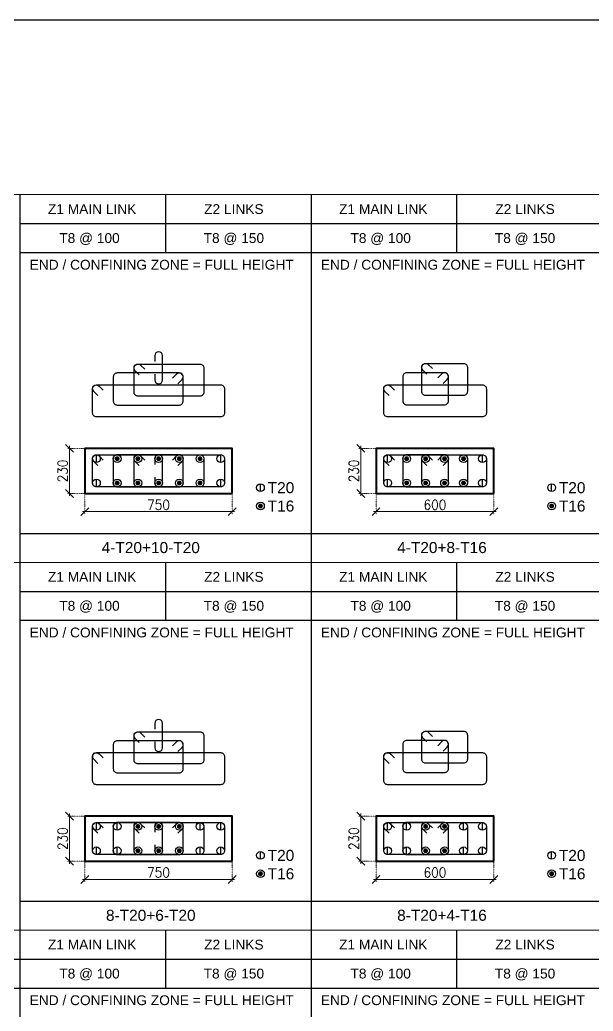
# Model space of a CAD drawing. Header units: millimetres. Extents: x 149548 to 2112824, y -1657616 to -1354760.
# Drawn here: x 2049305 to 2060988, y -1597710 to -1577511 of the extents above; entities that cross this region are included whole.
import ezdxf
from ezdxf.enums import TextEntityAlignment as Align

# ---------------------------------------------------------------- set-up
doc = ezdxf.new("R2010")
doc.units = ezdxf.units.MM
doc.header["$MEASUREMENT"] = 0
doc.header["$PDMODE"] = 98
doc.linetypes.add('DOT', pattern=[0.25, 0, -0.25])
for name, color, linetype in [('Columns', 90, 'Continuous'), ('s_hatch_25', 13, 'Continuous'), ('s_hatch_50', 43, 'Continuous'), ('s_rebar_link', 225, 'Continuous'), ('s_rebar_linkexp', 155, 'Continuous'), ('TEXT', 43, 'Continuous')]:
    doc.layers.add(name, color=color, linetype=linetype)
doc.layers.add('s-dm', color=171, linetype='Continuous', lineweight=15)
doc.layers.add('s_text', color=20, linetype='Continuous', lineweight=9)
doc.styles.add('ARIAL', font='arial.ttf')
doc.styles.add('RS', font='romans.shx', dxfattribs={"width": 0.9})
doc.dimstyles.new('Maheboob', dxfattribs={"dimtxt": 100, "dimasz": 100, "dimexe": 0, "dimexo": 0, "dimgap": 50, "dimtad": 1, "dimdec": 0, "dimdsep": 46, "dimtxsty": 'RS', "dimblk": 'ME', "dimcen": 225, "dimdle": 25, "dimclrd": 256, "dimclre": 256, "dimclrt": 7, "dimadec": 1, "dimazin": 1, "dimtfac": 1, "dimtdec": 0, "dimtmove": 0, "dimatfit": 0, "dimldrblk": 'ME', "dimfxl": 1, "dimlwd": -1, "dimlwe": -1, "dimarcsym": 0})

# ---------------------------------------------------------------- blocks, each defined once
blk = doc.blocks.new('_Oblique')
at = {"color": 0, "linetype": 'ByBlock', "lineweight": -2}
blk.add_line((-0.5, -0.5), (0.5, 0.5), dxfattribs=at)
blk = doc.blocks.new('*D1201')
at = {"layer": 'Defpoints', "color": 0}
for p in [(2050319, -1593735), (2050631, -1593735), (2050631, -1594655)]:
    blk.add_point(p, dxfattribs=at)
at = {"layer": 's-dm'}
blk.add_line((2050319, -1594705), (2050319, -1593685), dxfattribs=at)
at = {"layer": 's-dm', "linetype": 'DOT'}
for p, q in [((2050631, -1593735), (2050269, -1593735)), ((2050631, -1594655), (2050269, -1594655))]:
    blk.add_line(p, q, dxfattribs=at)
at = {"layer": 's-dm', "xscale": 160, "yscale": 160, "zscale": 160}
for p, rotation in [((2050319, -1593735), 90), ((2050319, -1594655), 270)]:
    blk.add_blockref('_Oblique', p, dxfattribs=dict(at, rotation=rotation))
at = {"layer": 's-dm', "color": 7, "insert": (2050179, -1594195), "char_height": 200, "attachment_point": 5, "rotation": 90, "style": 'RS'}
blk.add_mtext('230', dxfattribs=at)
blk = doc.blocks.new('ME')
at = {"layer": 's-dm', "color": 2, "ltscale": 50}
for p, q in [((0, -1.04), (0, 1.04)), ((-1.04, 0), (1.04, 0))]:
    blk.add_line(p, q, dxfattribs=at)
blk.add_lwpolyline([(0.74, 0.74), (-0.74, -0.74)], dxfattribs=at)
blk = doc.blocks.new('*D1202')
at = {"layer": 'Defpoints', "color": 0}
for p in [(2050631, -1594655), (2053631, -1594655), (2050631, -1595025)]:
    blk.add_point(p, dxfattribs=at)
at = {"layer": 's-dm', "linetype": 'DOT'}
for p, q in [((2050631, -1594655), (2050631, -1595075)), ((2053631, -1594655), (2053631, -1595075))]:
    blk.add_line(p, q, dxfattribs=at)
at = {"layer": 's-dm'}
blk.add_line((2053681, -1595025), (2050581, -1595025), dxfattribs=at)
at = {"layer": 's-dm', "xscale": 160, "yscale": 160, "zscale": 160, "rotation": 180}
blk.add_blockref('_Oblique', (2050631, -1595025), dxfattribs=at)
at = {"layer": 's-dm', "xscale": 160, "yscale": 160, "zscale": 160}
blk.add_blockref('_Oblique', (2053631, -1595025), dxfattribs=at)
at = {"layer": 's-dm', "color": 7, "insert": (2052131, -1594885), "char_height": 200, "attachment_point": 5, "style": 'RS'}
blk.add_mtext('750', dxfattribs=at)
blk = doc.blocks.new('*D1203')
at = {"layer": 'Defpoints', "color": 0}
for p in [(2056252, -1593735), (2056564, -1593735), (2056564, -1594655)]:
    blk.add_point(p, dxfattribs=at)
at = {"layer": 's-dm'}
blk.add_line((2056252, -1594705), (2056252, -1593685), dxfattribs=at)
at = {"layer": 's-dm', "linetype": 'DOT'}
for p, q in [((2056564, -1593735), (2056202, -1593735)), ((2056564, -1594655), (2056202, -1594655))]:
    blk.add_line(p, q, dxfattribs=at)
at = {"layer": 's-dm', "xscale": 160, "yscale": 160, "zscale": 160}
for p, rotation in [((2056252, -1593735), 90), ((2056252, -1594655), 270)]:
    blk.add_blockref('_Oblique', p, dxfattribs=dict(at, rotation=rotation))
at = {"layer": 's-dm', "color": 7, "insert": (2056112, -1594195), "char_height": 200, "attachment_point": 5, "rotation": 90, "style": 'RS'}
blk.add_mtext('230', dxfattribs=at)
blk = doc.blocks.new('*D1204')
at = {"layer": 'Defpoints', "color": 0}
for p in [(2056564, -1594655), (2058964, -1594655), (2056564, -1595025)]:
    blk.add_point(p, dxfattribs=at)
at = {"layer": 's-dm', "linetype": 'DOT'}
for p, q in [((2056564, -1594655), (2056564, -1595075)), ((2058964, -1594655), (2058964, -1595075))]:
    blk.add_line(p, q, dxfattribs=at)
at = {"layer": 's-dm'}
blk.add_line((2059014, -1595025), (2056514, -1595025), dxfattribs=at)
at = {"layer": 's-dm', "xscale": 160, "yscale": 160, "zscale": 160, "rotation": 180}
blk.add_blockref('_Oblique', (2056564, -1595025), dxfattribs=at)
at = {"layer": 's-dm', "xscale": 160, "yscale": 160, "zscale": 160}
blk.add_blockref('_Oblique', (2058964, -1595025), dxfattribs=at)
at = {"layer": 's-dm', "color": 7, "insert": (2057764, -1594885), "char_height": 200, "attachment_point": 5, "style": 'RS'}
blk.add_mtext('600', dxfattribs=at)
blk = doc.blocks.new('*D1233')
at = {"layer": 'Defpoints', "color": 0}
for p in [(2050319, -1586242), (2050631, -1586242), (2050631, -1587162)]:
    blk.add_point(p, dxfattribs=at)
at = {"layer": 's-dm'}
blk.add_line((2050319, -1587212), (2050319, -1586192), dxfattribs=at)
at = {"layer": 's-dm', "linetype": 'DOT'}
for p, q in [((2050631, -1586242), (2050269, -1586242)), ((2050631, -1587162), (2050269, -1587162))]:
    blk.add_line(p, q, dxfattribs=at)
at = {"layer": 's-dm', "xscale": 160, "yscale": 160, "zscale": 160}
for p, rotation in [((2050319, -1586242), 90), ((2050319, -1587162), 270)]:
    blk.add_blockref('_Oblique', p, dxfattribs=dict(at, rotation=rotation))
at = {"layer": 's-dm', "color": 7, "insert": (2050179, -1586702), "char_height": 200, "attachment_point": 5, "rotation": 90, "style": 'RS'}
blk.add_mtext('230', dxfattribs=at)
blk = doc.blocks.new('*D1234')
at = {"layer": 'Defpoints', "color": 0}
for p in [(2050631, -1587162), (2053631, -1587162), (2050631, -1587532)]:
    blk.add_point(p, dxfattribs=at)
at = {"layer": 's-dm', "linetype": 'DOT'}
for p, q in [((2050631, -1587162), (2050631, -1587582)), ((2053631, -1587162), (2053631, -1587582))]:
    blk.add_line(p, q, dxfattribs=at)
at = {"layer": 's-dm'}
blk.add_line((2053681, -1587532), (2050581, -1587532), dxfattribs=at)
at = {"layer": 's-dm', "xscale": 160, "yscale": 160, "zscale": 160, "rotation": 180}
blk.add_blockref('_Oblique', (2050631, -1587532), dxfattribs=at)
at = {"layer": 's-dm', "xscale": 160, "yscale": 160, "zscale": 160}
blk.add_blockref('_Oblique', (2053631, -1587532), dxfattribs=at)
at = {"layer": 's-dm', "color": 7, "insert": (2052131, -1587392), "char_height": 200, "attachment_point": 5, "style": 'RS'}
blk.add_mtext('750', dxfattribs=at)
blk = doc.blocks.new('*D1235')
at = {"layer": 'Defpoints', "color": 0}
for p in [(2056252, -1586242), (2056564, -1586242), (2056564, -1587162)]:
    blk.add_point(p, dxfattribs=at)
at = {"layer": 's-dm'}
blk.add_line((2056252, -1587212), (2056252, -1586192), dxfattribs=at)
at = {"layer": 's-dm', "linetype": 'DOT'}
for p, q in [((2056564, -1586242), (2056202, -1586242)), ((2056564, -1587162), (2056202, -1587162))]:
    blk.add_line(p, q, dxfattribs=at)
at = {"layer": 's-dm', "xscale": 160, "yscale": 160, "zscale": 160}
for p, rotation in [((2056252, -1586242), 90), ((2056252, -1587162), 270)]:
    blk.add_blockref('_Oblique', p, dxfattribs=dict(at, rotation=rotation))
at = {"layer": 's-dm', "color": 7, "insert": (2056112, -1586702), "char_height": 200, "attachment_point": 5, "rotation": 90, "style": 'RS'}
blk.add_mtext('230', dxfattribs=at)
blk = doc.blocks.new('*D1236')
at = {"layer": 'Defpoints', "color": 0}
for p in [(2056564, -1587162), (2058964, -1587162), (2056564, -1587532)]:
    blk.add_point(p, dxfattribs=at)
at = {"layer": 's-dm', "linetype": 'DOT'}
for p, q in [((2056564, -1587162), (2056564, -1587582)), ((2058964, -1587162), (2058964, -1587582))]:
    blk.add_line(p, q, dxfattribs=at)
at = {"layer": 's-dm'}
blk.add_line((2059014, -1587532), (2056514, -1587532), dxfattribs=at)
at = {"layer": 's-dm', "xscale": 160, "yscale": 160, "zscale": 160, "rotation": 180}
blk.add_blockref('_Oblique', (2056564, -1587532), dxfattribs=at)
at = {"layer": 's-dm', "xscale": 160, "yscale": 160, "zscale": 160}
blk.add_blockref('_Oblique', (2058964, -1587532), dxfattribs=at)
at = {"layer": 's-dm', "color": 7, "insert": (2057764, -1587392), "char_height": 200, "attachment_point": 5, "style": 'RS'}
blk.add_mtext('600', dxfattribs=at)

msp = doc.modelspace()

# ---------------------------------------------------------------- linework, layer by layer
at = {"lineweight": -3}
msp.add_lwpolyline([(2112824, -1657616.5), (1991050.7, -1657616.5), (1991050.7, -1577510.7), (2112824, -1577510.7)], close=True, dxfattribs=at)
at = {"layer": 'Columns', "lineweight": 40}
for points in [[(2053630.7, -1587162.1), (2053630.7, -1586242.1), (2050630.7, -1586242.1), (2050630.7, -1587162.1)], [(2058963.6, -1587162.1), (2058963.6, -1586242.1), (2056563.6, -1586242.1), (2056563.6, -1587162.1)], [(2053630.7, -1594655), (2053630.7, -1593735), (2050630.7, -1593735), (2050630.7, -1594655)], [(2058963.6, -1594655), (2058963.6, -1593735), (2056563.6, -1593735), (2056563.6, -1594655)]]:
    msp.add_lwpolyline(points, close=True, dxfattribs=at)
at = {"layer": 's_hatch_25'}
for p, q in [((2049305.4, -1581071.8), (2049305.4, -1604345.9)), ((2055238.3, -1581071.8), (2055238.4, -1604345.9))]:
    msp.add_line(p, q, dxfattribs=at)
at = {"layer": 's_hatch_50'}
for p, q in [((2049305.4, -1587974.5), (2078970, -1587974.5)), ((2049305.4, -1595467.5), (2078970, -1595467.5))]:
    msp.add_line(p, q, dxfattribs=at)
at = {"layer": 's_rebar_link'}
for p, q in [((2050866.9, -1586531.4), (2050866.9, -1586373.9)), ((2053399.6, -1586531.4), (2053399.6, -1586373.9)), ((2056799.8, -1586531.4), (2056799.8, -1586373.9)), ((2058732.5, -1586531.4), (2058732.5, -1586373.9)), ((2050866.9, -1587026.3), (2050866.9, -1586868.9)), ((2053399.6, -1587026.3), (2053399.6, -1586868.9)), ((2054208.2, -1587121.7), (2054208.2, -1586964.3)), ((2056799.8, -1587026.3), (2056799.8, -1586868.9)), ((2058732.5, -1587026.3), (2058732.5, -1586868.9)), ((2060141.2, -1587121.7), (2060141.2, -1586964.2)), ((2050866.9, -1594024.3), (2050866.9, -1593866.9)), ((2051289, -1594024.3), (2051289, -1593866.9)), ((2052977.5, -1594024.3), (2052977.5, -1593866.9)), ((2053399.6, -1594024.3), (2053399.6, -1593866.9)), ((2056799.8, -1594024.3), (2056799.8, -1593866.9)), ((2057186.4, -1594024.3), (2057186.4, -1593866.9)), ((2058346, -1594024.3), (2058346, -1593866.9)), ((2058732.5, -1594024.3), (2058732.5, -1593866.9)), ((2050866.9, -1594519.3), (2050866.9, -1594361.8)), ((2051289, -1594519.3), (2051289, -1594361.8)), ((2052977.5, -1594519.3), (2052977.5, -1594361.8)), ((2053399.6, -1594519.3), (2053399.6, -1594361.8)), ((2054208.2, -1594614.7), (2054208.2, -1594457.2)), ((2056799.8, -1594519.3), (2056799.8, -1594361.8)), ((2057186.4, -1594519.3), (2057186.4, -1594361.8)), ((2058346, -1594519.3), (2058346, -1594361.8)), ((2058732.5, -1594519.3), (2058732.5, -1594361.8)), ((2060141.2, -1594614.7), (2060141.2, -1594457.2))]:
    msp.add_line(p, q, dxfattribs=at)
for points in [[(2050894.7, -1586591.8), (2050811.2, -1586508.3, -0.668178), (2050866.9, -1586373.9), (2053399.6, -1586373.9, -0.4142136), (2053478.3, -1586452.6), (2053478.3, -1586947.6, -0.4142136), (2053399.6, -1587026.3), (2050866.9, -1587026.3, -0.4142136), (2050788.2, -1586947.6), (2050788.2, -1586452.6, -0.6681793), (2050922.6, -1586397), (2051006.1, -1586480.5)], [(2052527.5, -1586591.8), (2052611, -1586508.3, 0.668178), (2052555.4, -1586373.9), (2051289, -1586373.9, 0.4142136), (2051210.3, -1586452.6), (2051210.3, -1586947.6, 0.4142136), (2051289, -1587026.3), (2052555.4, -1587026.3, 0.4142136), (2052634.1, -1586947.6), (2052634.1, -1586452.6, 0.6681793), (2052499.7, -1586397), (2052416.2, -1586480.5)], [(2051739, -1586591.8), (2051655.5, -1586508.3, -0.668178), (2051711.1, -1586373.9), (2052977.5, -1586373.9, -0.4142136), (2053056.2, -1586452.6), (2053056.2, -1586947.6, -0.4142136), (2052977.5, -1587026.3), (2051711.1, -1587026.3, -0.4142136), (2051632.4, -1586947.6), (2051632.4, -1586452.6, -0.6681793), (2051766.8, -1586397), (2051850.3, -1586480.5)], [(2052054.5, -1586829.5), (2052054.5, -1586947.6, 1), (2052212, -1586947.6), (2052212, -1586452.7, 1), (2052054.5, -1586452.7), (2052054.5, -1586570.8)], [(2056827.6, -1586591.8), (2056744.1, -1586508.3, -0.668178), (2056799.8, -1586373.9), (2058732.5, -1586373.9, -0.4142136), (2058811.2, -1586452.6), (2058811.2, -1586947.6, -0.4142136), (2058732.5, -1587026.3), (2056799.8, -1587026.3, -0.4142136), (2056721.1, -1586947.6), (2056721.1, -1586452.6, -0.6681793), (2056855.5, -1586397), (2056939, -1586480.5)], [(2057931.6, -1586591.8), (2058015.1, -1586508.3, 0.668178), (2057959.4, -1586373.9), (2057186.4, -1586373.9, 0.4142136), (2057107.6, -1586452.6), (2057107.6, -1586947.6, 0.4142136), (2057186.4, -1587026.3), (2057959.4, -1587026.3, 0.4142136), (2058038.2, -1586947.6), (2058038.2, -1586452.6, 0.6681793), (2057903.8, -1586397), (2057820.3, -1586480.5)], [(2057600.7, -1586591.8), (2057517.2, -1586508.3, -0.668178), (2057572.9, -1586373.9), (2058346, -1586373.9, -0.4142136), (2058424.7, -1586452.6), (2058424.7, -1586947.6, -0.4142136), (2058346, -1587026.3), (2057572.9, -1587026.3, -0.4142136), (2057494.2, -1586947.6), (2057494.2, -1586452.6, -0.6681793), (2057628.6, -1586397), (2057712.1, -1586480.5)], [(2050894.7, -1594084.8), (2050811.2, -1594001.3, -0.668178), (2050866.9, -1593866.9), (2053399.6, -1593866.9, -0.4142136), (2053478.3, -1593945.6), (2053478.3, -1594440.6, -0.4142136), (2053399.6, -1594519.3), (2050866.9, -1594519.3, -0.4142136), (2050788.2, -1594440.6), (2050788.2, -1593945.6, -0.6681793), (2050922.6, -1593889.9), (2051006.1, -1593973.4)], [(2052527.5, -1594084.8), (2052611, -1594001.3, 0.668178), (2052555.4, -1593866.9), (2051289, -1593866.9, 0.4142136), (2051210.3, -1593945.6), (2051210.3, -1594440.6, 0.4142136), (2051289, -1594519.3), (2052555.4, -1594519.3, 0.4142136), (2052634.1, -1594440.6), (2052634.1, -1593945.6, 0.6681793), (2052499.7, -1593889.9), (2052416.2, -1593973.4)], [(2051739, -1594084.8), (2051655.5, -1594001.3, -0.668178), (2051711.1, -1593866.9), (2052977.5, -1593866.9, -0.4142136), (2053056.2, -1593945.6), (2053056.2, -1594440.6, -0.4142136), (2052977.5, -1594519.3), (2051711.1, -1594519.3, -0.4142136), (2051632.4, -1594440.6), (2051632.4, -1593945.6, -0.6681793), (2051766.8, -1593889.9), (2051850.3, -1593973.4)], [(2052054.5, -1594322.5), (2052054.5, -1594440.6, 1), (2052212, -1594440.6), (2052212, -1593945.6, 1), (2052054.5, -1593945.6), (2052054.5, -1594063.7)], [(2056827.7, -1594084.8), (2056744.2, -1594001.3, -0.668178), (2056799.8, -1593866.9), (2058732.5, -1593866.9, -0.4142136), (2058811.3, -1593945.6), (2058811.3, -1594440.6, -0.4142136), (2058732.5, -1594519.3), (2056799.8, -1594519.3, -0.4142136), (2056721.1, -1594440.6), (2056721.1, -1593945.6, -0.6681793), (2056855.5, -1593889.9), (2056939, -1593973.4)], [(2057931.6, -1594084.8), (2058015.1, -1594001.3, 0.668178), (2057959.4, -1593866.9), (2057186.4, -1593866.9, 0.4142136), (2057107.6, -1593945.6), (2057107.6, -1594440.6, 0.4142136), (2057186.4, -1594519.3), (2057959.4, -1594519.3, 0.4142136), (2058038.2, -1594440.6), (2058038.2, -1593945.6, 0.6681793), (2057903.8, -1593889.9), (2057820.3, -1593973.4)], [(2057600.7, -1594084.8), (2057517.2, -1594001.3, -0.668178), (2057572.9, -1593866.9), (2058346, -1593866.9, -0.4142136), (2058424.7, -1593945.6), (2058424.7, -1594440.6, -0.4142136), (2058346, -1594519.3), (2057572.9, -1594519.3, -0.4142136), (2057494.2, -1594440.6), (2057494.2, -1593945.6, -0.6681793), (2057628.6, -1593889.9), (2057712.1, -1593973.4)]]:
    msp.add_lwpolyline(points, format="xyb", dxfattribs=at)
for points in [[(2051313.6, -1586452.6, 49.2, 49.2, -1), (2051264.4, -1586452.6, 49.2, 49.2, -1)], [(2051735.7, -1586452.6, 49.2, 49.2, -1), (2051686.5, -1586452.6, 49.2, 49.2, -1)], [(2052157.9, -1586452.7, 49.2, 49.2, -1), (2052108.6, -1586452.7, 49.2, 49.2, -1)], [(2052580, -1586452.6, 49.2, 49.2, -1), (2052530.8, -1586452.6, 49.2, 49.2, -1)], [(2053002.1, -1586452.6, 49.2, 49.2, -1), (2052952.9, -1586452.6, 49.2, 49.2, -1)], [(2057211, -1586452.6, 49.2, 49.2, -1), (2057161.7, -1586452.6, 49.2, 49.2, -1)], [(2057597.5, -1586452.6, 49.2, 49.2, -1), (2057548.3, -1586452.6, 49.2, 49.2, -1)], [(2057984, -1586452.6, 49.2, 49.2, -1), (2057934.8, -1586452.6, 49.2, 49.2, -1)], [(2058370.6, -1586452.6, 49.2, 49.2, -1), (2058321.4, -1586452.6, 49.2, 49.2, -1)], [(2051313.6, -1586947.6, 49.2, 49.2, -1), (2051264.4, -1586947.6, 49.2, 49.2, -1)], [(2051735.7, -1586947.6, 49.2, 49.2, -1), (2051686.5, -1586947.6, 49.2, 49.2, -1)], [(2052157.9, -1586947.6, 49.2, 49.2, -1), (2052108.6, -1586947.6, 49.2, 49.2, -1)], [(2052580, -1586947.6, 49.2, 49.2, -1), (2052530.8, -1586947.6, 49.2, 49.2, -1)], [(2053002.1, -1586947.6, 49.2, 49.2, -1), (2052952.9, -1586947.6, 49.2, 49.2, -1)], [(2057211, -1586947.6, 49.2, 49.2, -1), (2057161.7, -1586947.6, 49.2, 49.2, -1)], [(2057597.5, -1586947.6, 49.2, 49.2, -1), (2057548.3, -1586947.6, 49.2, 49.2, -1)], [(2057984, -1586947.6, 49.2, 49.2, -1), (2057934.8, -1586947.6, 49.2, 49.2, -1)], [(2058370.6, -1586947.6, 49.2, 49.2, -1), (2058321.4, -1586947.6, 49.2, 49.2, -1)], [(2054232.8, -1587417, 49.2, 49.2, -1), (2054183.6, -1587417, 49.2, 49.2, -1)], [(2060165.8, -1587417, 49.2, 49.2, -1), (2060116.6, -1587417, 49.2, 49.2, -1)], [(2051735.7, -1593945.6, 49.2, 49.2, -1), (2051686.5, -1593945.6, 49.2, 49.2, -1)], [(2052157.9, -1593945.6, 49.2, 49.2, -1), (2052108.7, -1593945.6, 49.2, 49.2, -1)], [(2052580, -1593945.6, 49.2, 49.2, -1), (2052530.8, -1593945.6, 49.2, 49.2, -1)], [(2057597.5, -1593945.6, 49.2, 49.2, -1), (2057548.3, -1593945.6, 49.2, 49.2, -1)], [(2057984.1, -1593945.6, 49.2, 49.2, -1), (2057934.8, -1593945.6, 49.2, 49.2, -1)], [(2051735.7, -1594440.6, 49.2, 49.2, -1), (2051686.5, -1594440.6, 49.2, 49.2, -1)], [(2052157.9, -1594440.6, 49.2, 49.2, -1), (2052108.7, -1594440.6, 49.2, 49.2, -1)], [(2052580, -1594440.6, 49.2, 49.2, -1), (2052530.8, -1594440.6, 49.2, 49.2, -1)], [(2057597.5, -1594440.6, 49.2, 49.2, -1), (2057548.3, -1594440.6, 49.2, 49.2, -1)], [(2057984.1, -1594440.6, 49.2, 49.2, -1), (2057934.8, -1594440.6, 49.2, 49.2, -1)], [(2054232.9, -1594909.9, 49.2, 49.2, -1), (2054183.6, -1594909.9, 49.2, 49.2, -1)], [(2060165.8, -1594909.9, 49.2, 49.2, -1), (2060116.6, -1594909.9, 49.2, 49.2, -1)]]:
    msp.add_lwpolyline(points, format="xyseb", close=True, dxfattribs=at)
for centre in [(2050866.9, -1586452.6), (2051289, -1586452.6), (2051711.1, -1586452.6), (2052133.3, -1586452.6), (2052555.4, -1586452.6), (2052977.5, -1586452.6), (2053399.6, -1586452.6), (2056799.8, -1586452.6), (2057186.4, -1586452.6), (2057572.9, -1586452.6), (2057959.4, -1586452.6), (2058346, -1586452.6), (2058732.5, -1586452.6), (2050866.9, -1586947.6), (2051289, -1586947.6), (2051711.1, -1586947.6), (2052133.3, -1586947.6), (2052555.4, -1586947.6), (2052977.5, -1586947.6), (2053399.6, -1586947.6), (2054208.2, -1587043), (2056799.8, -1586947.6), (2057186.4, -1586947.6), (2057572.9, -1586947.6), (2057959.4, -1586947.6), (2058346, -1586947.6), (2058732.5, -1586947.6), (2060141.2, -1587043), (2054208.2, -1587417), (2060141.2, -1587417), (2050866.9, -1593945.6), (2051289, -1593945.6), (2051711.1, -1593945.6), (2052133.3, -1593945.6), (2052555.4, -1593945.6), (2052977.5, -1593945.6), (2053399.6, -1593945.6), (2056799.8, -1593945.6), (2057186.4, -1593945.6), (2057572.9, -1593945.6), (2057959.4, -1593945.6), (2058346, -1593945.6), (2058732.5, -1593945.6), (2050866.9, -1594440.6), (2051289, -1594440.6), (2051711.1, -1594440.6), (2052133.3, -1594440.6), (2052555.4, -1594440.6), (2052977.5, -1594440.6), (2053399.6, -1594440.6), (2054208.2, -1594535.9), (2056799.8, -1594440.6), (2057186.4, -1594440.6), (2057572.9, -1594440.6), (2057959.4, -1594440.6), (2058346, -1594440.6), (2058732.5, -1594440.6), (2060141.2, -1594535.9), (2054208.2, -1594909.9), (2060141.2, -1594909.9)]:
    msp.add_circle(centre, 78.7, dxfattribs=at)
at = {"layer": 's_rebar_linkexp'}
for points in [[(2052054.5, -1584730), (2052054.5, -1584848.1, 1), (2052212, -1584848.1), (2052212, -1584353.2, 1), (2052054.5, -1584353.2), (2052054.5, -1584471.3)], [(2051739, -1584742.8), (2051655.5, -1584659.3, -0.668178), (2051711.1, -1584524.9), (2052977.5, -1584524.9, -0.4142136), (2053056.2, -1584603.6), (2053056.2, -1585098.6, -0.4142136), (2052977.5, -1585177.3), (2051711.1, -1585177.3, -0.4142136), (2051632.4, -1585098.6), (2051632.4, -1584603.6, -0.6681793), (2051766.8, -1584548), (2051850.3, -1584631.5)], [(2057600.7, -1584729.3), (2057517.2, -1584645.8, -0.668178), (2057572.9, -1584511.4), (2058346, -1584511.4, -0.4142136), (2058424.7, -1584590.1), (2058424.7, -1585085.1, -0.4142136), (2058346, -1585163.8), (2057572.9, -1585163.8, -0.4142136), (2057494.2, -1585085.1), (2057494.2, -1584590.1, -0.6681793), (2057628.6, -1584534.5), (2057712.1, -1584618)], [(2052527.5, -1584924.3), (2052611, -1584840.8, 0.668178), (2052555.4, -1584706.4), (2051289, -1584706.4, 0.4142136), (2051210.3, -1584785.1), (2051210.3, -1585280.1, 0.4142136), (2051289, -1585358.8), (2052555.4, -1585358.8, 0.4142136), (2052634.1, -1585280.1), (2052634.1, -1584785.1, 0.6681793), (2052499.7, -1584729.5), (2052416.2, -1584813)], [(2057931.6, -1584919.3), (2058015.1, -1584835.8, 0.668178), (2057959.4, -1584701.4), (2057186.4, -1584701.4, 0.4142136), (2057107.6, -1584780.1), (2057107.6, -1585275.1, 0.4142136), (2057186.4, -1585353.8), (2057959.4, -1585353.8, 0.4142136), (2058038.2, -1585275.1), (2058038.2, -1584780.1, 0.6681793), (2057903.8, -1584724.5), (2057820.3, -1584808)], [(2050894.7, -1585167.3), (2050811.2, -1585083.8, -0.668178), (2050866.9, -1584949.4), (2053399.6, -1584949.4, -0.4142136), (2053478.3, -1585028.1), (2053478.3, -1585523.1, -0.4142136), (2053399.6, -1585601.8), (2050866.9, -1585601.8, -0.4142136), (2050788.2, -1585523.1), (2050788.2, -1585028.1, -0.6681793), (2050922.6, -1584972.5), (2051006.1, -1585056)], [(2056827.6, -1585167.3), (2056744.1, -1585083.8, -0.668178), (2056799.8, -1584949.4), (2058732.5, -1584949.4, -0.4142136), (2058811.2, -1585028.1), (2058811.2, -1585523.1, -0.4142136), (2058732.5, -1585601.8), (2056799.8, -1585601.8, -0.4142136), (2056721.1, -1585523.1), (2056721.1, -1585028.1, -0.6681793), (2056855.5, -1584972.5), (2056939, -1585056)], [(2052054.5, -1592223), (2052054.5, -1592341.1, 1), (2052212, -1592341.1), (2052212, -1591846.1, 1), (2052054.5, -1591846.1), (2052054.5, -1591964.2)], [(2051739, -1592235.8), (2051655.5, -1592152.3, -0.668178), (2051711.1, -1592017.9), (2052977.5, -1592017.9, -0.4142136), (2053056.2, -1592096.6), (2053056.2, -1592591.6, -0.4142136), (2052977.5, -1592670.3), (2051711.1, -1592670.3, -0.4142136), (2051632.4, -1592591.6), (2051632.4, -1592096.6, -0.6681793), (2051766.8, -1592040.9), (2051850.3, -1592124.4)], [(2057600.7, -1592222.3), (2057517.2, -1592138.8, -0.668178), (2057572.9, -1592004.4), (2058346, -1592004.4, -0.4142136), (2058424.7, -1592083.1), (2058424.7, -1592578.1, -0.4142136), (2058346, -1592656.8), (2057572.9, -1592656.8, -0.4142136), (2057494.2, -1592578.1), (2057494.2, -1592083.1, -0.6681793), (2057628.6, -1592027.4), (2057712.1, -1592110.9)], [(2052527.5, -1592417.3), (2052611, -1592333.8, 0.668178), (2052555.4, -1592199.4), (2051289, -1592199.4, 0.4142136), (2051210.3, -1592278.1), (2051210.3, -1592773.1, 0.4142136), (2051289, -1592851.8), (2052555.4, -1592851.8, 0.4142136), (2052634.1, -1592773.1), (2052634.1, -1592278.1, 0.6681793), (2052499.7, -1592222.4), (2052416.2, -1592305.9)], [(2057931.6, -1592412.3), (2058015.1, -1592328.8, 0.668178), (2057959.4, -1592194.4), (2057186.4, -1592194.4, 0.4142136), (2057107.6, -1592273.1), (2057107.6, -1592768.1, 0.4142136), (2057186.4, -1592846.8), (2057959.4, -1592846.8, 0.4142136), (2058038.2, -1592768.1), (2058038.2, -1592273.1, 0.6681793), (2057903.8, -1592217.4), (2057820.3, -1592300.9)], [(2050894.7, -1592660.3), (2050811.2, -1592576.8, -0.668178), (2050866.9, -1592442.4), (2053399.6, -1592442.4, -0.4142136), (2053478.3, -1592521.1), (2053478.3, -1593016.1, -0.4142136), (2053399.6, -1593094.8), (2050866.9, -1593094.8, -0.4142136), (2050788.2, -1593016.1), (2050788.2, -1592521.1, -0.6681793), (2050922.6, -1592465.4), (2051006.1, -1592548.9)], [(2056827.7, -1592660.3), (2056744.2, -1592576.8, -0.668178), (2056799.8, -1592442.4), (2058732.5, -1592442.4, -0.4142136), (2058811.3, -1592521.1), (2058811.3, -1593016.1, -0.4142136), (2058732.5, -1593094.8), (2056799.8, -1593094.8, -0.4142136), (2056721.1, -1593016.1), (2056721.1, -1592521.1, -0.6681793), (2056855.5, -1592465.4), (2056939, -1592548.9)]]:
    msp.add_lwpolyline(points, format="xyb", dxfattribs=at)
at = {"layer": 's_text'}
for p, q in [((1997843.4, -1581071.8), (2078970, -1581071.8)), ((1997843.4, -1588564.8), (2078970, -1588564.8)), ((1997843.4, -1596057.7), (2078970, -1596057.7))]:
    msp.add_line(p, q, dxfattribs=at)
at = {"layer": 'TEXT', "color": 7}
for p, q in [((2052271.9, -1581071.8), (2052271.9, -1582252.8)), ((2058204.8, -1581071.8), (2058204.8, -1582252.8)), ((2049305.4, -1581662.5), (2078970, -1581662.5)), ((2049305.4, -1582252.9), (2078970, -1582252.9)), ((2052271.9, -1588564.8), (2052271.9, -1589745.7)), ((2058204.8, -1588564.8), (2058204.8, -1589745.7)), ((2049305.4, -1589155.4), (2078970, -1589155.4)), ((2049305.4, -1589745.8), (2078970, -1589745.8)), ((2052271.9, -1596057.7), (2052271.9, -1597238.7)), ((2058204.8, -1596057.7), (2058204.8, -1597238.7)), ((2001228.1, -1596648.4), (2078970, -1596648.3)), ((2001228.1, -1597238.8), (2078970, -1597238.7))]:
    msp.add_line(p, q, dxfattribs=at)

# ---------------------------------------------------------------- texts
at = {"layer": 'TEXT', "color": 7, "style": 'ARIAL'}
for s, height, p in [('Z1 MAIN LINK', 200, (2050778.2, -1581366.9)), ('Z2 LINKS', 200, (2053666.6, -1581366.9)), ('Z1 MAIN LINK', 200, (2056711.1, -1581366.9)), ('Z2 LINKS', 200, (2059599.5, -1581366.9)), ('T8 @ 100', 200, (2050724.9, -1581957.4)), ('T8 @ 150', 200, (2053666.6, -1581957.4)), ('T8 @ 100', 200, (2056657.8, -1581957.4)), ('T8 @ 150', 200, (2059599.5, -1581957.4)), ('4-T20+10-T20', 225, (2051973.8, -1588263.2)), ('4-T20+8-T16', 225, (2057906.7, -1588263.2)), ('Z1 MAIN LINK', 200, (2050778.2, -1588859.9)), ('Z2 LINKS', 200, (2053666.6, -1588859.9)), ('Z1 MAIN LINK', 200, (2056711.1, -1588859.9)), ('Z2 LINKS', 200, (2059599.6, -1588859.9)), ('T8 @ 100', 200, (2050724.9, -1589450.3)), ('T8 @ 150', 200, (2053666.6, -1589450.3)), ('T8 @ 100', 200, (2056657.8, -1589450.3)), ('T8 @ 150', 200, (2059599.6, -1589450.3)), ('8-T20+6-T20', 225, (2051973.8, -1595756.1)), ('8-T20+4-T16', 225, (2057906.7, -1595756.1)), ('Z1 MAIN LINK', 200, (2050778.2, -1596352.8)), ('Z2 LINKS', 200, (2053666.6, -1596352.8)), ('Z1 MAIN LINK', 200, (2056711.1, -1596352.8)), ('Z2 LINKS', 200, (2059599.6, -1596352.8)), ('T8 @ 100', 200, (2050724.9, -1596943.3)), ('T8 @ 150', 200, (2053666.6, -1596943.3)), ('T8 @ 100', 200, (2056657.8, -1596943.3)), ('T8 @ 150', 200, (2059599.6, -1596943.3))]:
    msp.add_text(s, height=height, dxfattribs=at).set_placement(p, align=Align.MIDDLE_CENTER)
for p in [(2049506.7, -1582600.5), (2055439.6, -1582600.5), (2049506.7, -1590093.5), (2055439.6, -1590093.5), (2049506.7, -1597586.4), (2055439.6, -1597586.4)]:
    msp.add_text('END / CONFINING ZONE = FULL HEIGHT', height=200, dxfattribs=at).set_placement(p)
for s, p in [('T20', (2054355.9, -1587043)), ('T20', (2060288.8, -1587043)), ('T16', (2054355.9, -1587417)), ('T16', (2060288.8, -1587417)), ('T20', (2054355.9, -1594535.9)), ('T20', (2060288.8, -1594535.9)), ('T16', (2054355.9, -1594909.9)), ('T16', (2060288.8, -1594909.9))]:
    msp.add_text(s, height=225, dxfattribs=at).set_placement(p, align=Align.MIDDLE_LEFT)

# ---------------------------------------------------------------- dimensions: what is measured, and where the dimension line sits
at = {"layer": 's-dm'}
for base, p1, p2, picture, middle in [((2050318.8, -1586242.1), (2050630.7, -1587162.1), (2050630.7, -1586242.1), '*D1233', (2050178.8, -1586702.1)), ((2056251.7, -1586242.1), (2056563.6, -1587162.1), (2056563.6, -1586242.1), '*D1235', (2056111.7, -1586702.1)), ((2050318.8, -1593735), (2050630.7, -1594655), (2050630.7, -1593735), '*D1201', (2050178.8, -1594195)), ((2056251.7, -1593735), (2056563.6, -1594655), (2056563.6, -1593735), '*D1203', (2056111.7, -1594195))]:
    dim = msp.add_linear_dim(base=base, p1=p1, p2=p2, angle=90, dimstyle='Maheboob', override={"dimscale": 2, "dimasz": 80, "dimexe": 25, "dimgap": 20, "dimlfac": 0.25, "dimtxsty": 'RS', "dimblk1": 'Oblique', "dimblk2": 'Oblique', "dimsah": 1, "dimtmove": 1, "dimldrblk": 'ME', "dimfxl": 0, "dimarcsym": 1}, dxfattribs=at)
    dim.commit()
    dim.dimension.update_dxf_attribs({"geometry": picture, "text_midpoint": middle})
for base, p1, p2, picture, middle in [((2050630.7, -1587531.7), (2053630.7, -1587162.1), (2050630.7, -1587162.1), '*D1234', (2052130.7, -1587391.7)), ((2056563.6, -1587531.7), (2058963.6, -1587162.1), (2056563.6, -1587162.1), '*D1236', (2057763.6, -1587391.7)), ((2050630.7, -1595024.6), (2053630.7, -1594655), (2050630.7, -1594655), '*D1202', (2052130.7, -1594884.6)), ((2056563.6, -1595024.6), (2058963.6, -1594655), (2056563.6, -1594655), '*D1204', (2057763.6, -1594884.6))]:
    dim = msp.add_linear_dim(base=base, p1=p1, p2=p2, dimstyle='Maheboob', override={"dimscale": 2, "dimasz": 80, "dimexe": 25, "dimgap": 20, "dimlfac": 0.25, "dimtxsty": 'RS', "dimblk1": 'Oblique', "dimblk2": 'Oblique', "dimsah": 1, "dimtmove": 1, "dimldrblk": 'ME', "dimfxl": 0, "dimarcsym": 1}, dxfattribs=at)
    dim.commit()
    dim.dimension.update_dxf_attribs({"geometry": picture, "text_midpoint": middle})

doc.saveas('drawing.dxf')
